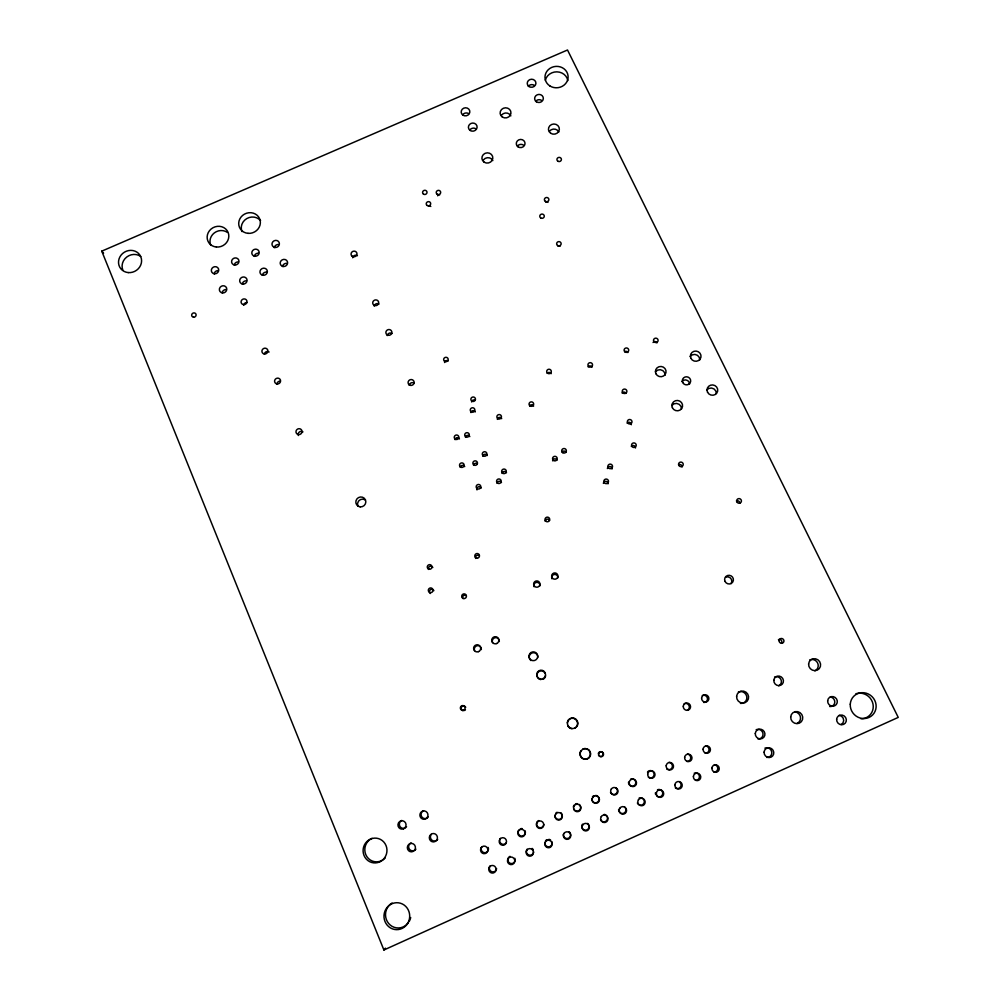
<?xml version="1.0" encoding="UTF-8"?>
<svg xmlns="http://www.w3.org/2000/svg" width="1000" height="1000" viewBox="0 0 1000 1000"><rect width="100%" height="100%" fill="white"/><g stroke="black" fill="none" stroke-linecap="round" stroke-linejoin="round"><path stroke-width="1.5" d="M383.9 950L898.238 717.4L567.513 50L101.762 251.15L383.9 950L385.438 948.138M101.762 251.15L103.6 253.162M624.825 351.5A2.288 2.2 3.8 0 1 627.863 352.587M587.525 823.413A3.762 3.638 73.8 0 1 588.387 828.65A3.762 3.638 73.8 0 1 583.3 829.438A3.762 3.638 73.8 0 1 582.45 824.2M830.288 697A4.913 4.688 45.3 0 1 834.775 702.288A4.913 4.688 45.3 0 1 829.688 706.538M469.938 129.838A4.325 4.025 -10.2 0 1 475.962 128.837M462.762 114.65A4.312 4 -10.5 0 1 468.762 113.663M535.6 101.412A4.312 4.013 -6.5 0 1 541.625 100.412M475.662 558.438A2.338 2.312 -26.1 0 1 479.175 555.612M552.587 460.825A2.312 2.263 -0.3 0 1 556.987 460.125M764.9 748.15A4.925 4.737 52.2 0 1 771.725 751.862A4.925 4.737 52.2 0 1 766.663 757.425M774.55 677.05A4.85 4.675 45 0 1 780.913 679.488A4.85 4.675 45 0 1 778.725 685.775M560.737 812.675A3.738 3.625 76.9 0 1 561.888 817.35A3.738 3.625 76.9 0 1 557.625 819.262A3.738 3.625 76.9 0 1 555 815.263M555.662 813.462A3.738 3.625 76.9 0 1 557.112 812.262M678.787 464.712A2.338 2.275 16.7 0 1 682.113 467.013M545.775 202.2A2.225 2.1 -5.6 0 1 547.987 202.387M387.287 335.588A3 2.875 -19.7 0 1 392.05 333.512M736.413 500.925A2.375 2.288 24.3 0 1 739.788 503.263M298.35 435.513A3.038 2.925 -32.6 0 1 302.975 431.887M557.925 245.975A2.237 2.125 -4.4 0 1 560.15 246.163M482.912 456.238A2.3 2.25 -13.3 0 1 487.3 455.538M714.4 764.65A3.75 3.613 56.8 0 1 717.763 768.737A3.75 3.613 56.8 0 1 713.838 772.013M627.125 423.2A2.312 2.237 8 0 1 631.325 424.725M460.337 467.337A2.3 2.25 -17.9 0 1 464.725 466.637M276.938 383.825A3.013 2.875 -30.3 0 1 280.3 381.2M437.612 195.787A2.212 2.075 -12.8 0 1 439.637 194.913M653.05 342.5A2.288 2.2 6 0 1 657 342.863M604.188 814.388A3.75 3.638 71.3 0 1 607.487 817.875A3.75 3.638 71.3 0 1 604.775 821.737A3.75 3.638 71.3 0 1 600.538 819.6M473.55 465.288A2.3 2.25 -15.4 0 1 477.2 463.675M547.175 373.338A2.288 2.2 -3.7 0 1 551.112 373.7M385.288 857.85A12.3 11.825 -81.9 0 1 366.925 856.725A12.3 11.825 -81.9 0 1 372.025 838.312M210.725 245.15A10.888 10.163 -26.4 0 1 214.312 232.913A10.888 10.163 -26.4 0 1 227.387 232.4M444.575 362.525A2.263 2.188 -15.3 0 1 448.175 360.95M242.025 231.6A10.875 10.163 -24.5 0 1 246.737 218.6A10.875 10.163 -24.5 0 1 260.6 220.688M839.2 715.325A4.938 4.7 46.6 0 1 841.062 724.538M497.337 419.363A2.288 2.225 -10.1 0 1 501.7 418.663M410.688 917.5A13.35 12.75 -86.4 0 1 409.188 921.45M408.45 922.588A13.35 12.75 -86.4 0 1 388.625 923.45A13.35 12.75 -86.4 0 1 392.088 902.987M122.825 270.062A11.662 10.812 -30.9 0 1 126.8 256.975A11.662 10.812 -30.9 0 1 140.712 256.438M428.537 569.45A2.338 2.3 -39.8 0 1 429.762 566.388A2.338 2.3 -39.8 0 1 432.812 567.55M579.125 804.388A3.738 3.625 74.2 0 1 579.325 810.3A3.738 3.625 74.2 0 1 573.713 808.875M573.4 806.975A3.738 3.625 74.2 0 1 574.062 805.175M575.513 803.975A3.738 3.625 74.2 0 1 577.362 803.688M502.113 473.438A2.312 2.263 -10.1 0 1 506.512 472.738M430.325 593.513A2.35 2.325 -46.6 0 1 430.275 589.812A2.35 2.325 -46.6 0 1 433.862 590.675M545.112 521.163A2.325 2.3 2.2 0 1 549.55 520.462M622.075 393.025A2.3 2.225 5.6 0 1 626.05 393.387M855.875 693.75A13.15 12.5 44.9 0 1 872.987 704A13.15 12.5 44.9 0 1 860.987 718.787M603.387 483.387A2.325 2.275 10.1 0 1 605.925 481.35A2.325 2.275 10.1 0 1 608.025 483.85M545.325 80.225A11.487 10.625 -5.6 0 1 556.888 71.85A11.487 10.625 -5.6 0 1 567.837 80.588M756.162 729.7A4.9 4.713 50.9 0 1 762.962 733.388A4.9 4.713 50.9 0 1 757.913 738.925M528.275 86.325A4.3 3.987 -6.9 0 1 534.275 85.337M517.413 146.1A4.338 4.062 -7.4 0 1 523.462 145.1M529.688 405.7A2.288 2.225 -5.5 0 1 533.625 406.075M631.287 446.438A2.325 2.263 10.2 0 1 635.5 447.987M607.388 468.562A2.325 2.275 9.1 0 1 609.925 466.525A2.325 2.275 9.1 0 1 612.025 469.012M477.013 489.9A2.312 2.275 -16.2 0 1 478.2 486.9A2.312 2.275 -16.2 0 1 481.238 488.038M455.087 439.65A2.288 2.237 -17.1 0 1 459.462 438.95M462.713 598.475A2.35 2.338 -46.3 0 1 466.25 595.625M465.462 437.325A2.288 2.237 -15.4 0 1 469.825 436.625M471.575 401.938A2.288 2.212 -13.3 0 1 475.188 400.35M428.6 206.275A2.212 2.087 -13.6 0 1 430.8 206.462M778.438 639.612A2.45 2.362 40.7 0 1 781.5 643.213M470.962 412.6A2.288 2.225 -13.7 0 1 475.312 411.9M588.062 366.825A2.288 2.2 0.8 0 1 592 367.188M562.05 452A2.312 2.263 0.9 0 1 566.038 452.388M497.062 483.263A2.312 2.275 -11.4 0 1 501.475 482.562M463.275 710.713A2.413 2.375 -83.2 0 1 461.625 706.888A2.413 2.375 -83.2 0 1 465.712 707.337M465.45 709.737A2.413 2.375 -83.2 0 1 464.487 710.525M598.288 753.85A2.462 2.4 67.6 0 1 601.725 751.925A2.462 2.4 67.6 0 1 602.388 755.9A2.462 2.4 67.6 0 1 598.5 755.113M530.962 660.575A4.375 4.338 73.1 0 1 531.737 653.05A4.375 4.338 73.1 0 1 537.837 657.5M540.812 679.613A4.4 4.35 72.6 0 1 537.725 672.65A4.4 4.35 72.6 0 1 545.225 673.462M545.588 675.7A4.4 4.35 72.6 0 1 543.038 679.262M725.588 577.15A4.4 4.275 33.5 0 1 731.075 583.625M705.675 745.85A3.725 3.6 55.7 0 1 709.013 749.912A3.725 3.6 55.7 0 1 705.1 753.175M687.387 754.087A3.725 3.613 58 0 1 690.725 758.162A3.725 3.613 58 0 1 686.8 761.425M694.212 773.2A3.75 3.625 58.9 0 1 699.375 776.05A3.75 3.625 58.9 0 1 695.487 780.3M669.1 762.337A3.725 3.613 60.4 0 1 672.212 767.35A3.725 3.613 60.4 0 1 666.712 768.988M679.513 781.9A3.75 3.625 61.2 0 1 680.425 787.1A3.75 3.625 61.2 0 1 675.35 787.887M647.487 772.075A3.725 3.613 63 0 1 652.562 771.287A3.725 3.613 63 0 1 653.45 776.462A3.725 3.613 63 0 1 648.388 777.25M657.513 789.775A3.75 3.625 63.6 0 1 662.05 791.125A3.75 3.625 63.6 0 1 661.65 795.875A3.75 3.625 63.6 0 1 656.975 796.175M655.75 794.675A3.75 3.625 63.6 0 1 655.425 792.763M630.6 779.137A3.725 3.625 65.7 0 1 635.65 781.663A3.725 3.625 65.7 0 1 632.438 786.237A3.725 3.625 65.7 0 1 628.513 782.125M639.138 798.062A3.75 3.625 66.1 0 1 643.988 799.987A3.75 3.625 66.1 0 1 642.212 804.9A3.75 3.625 66.1 0 1 637.362 802.975M615.875 787.825A3.725 3.625 68.5 0 1 616.1 793.713A3.725 3.625 68.5 0 1 610.475 792.3M624.375 806.787A3.75 3.638 68.7 0 1 625.575 811.45A3.75 3.638 68.7 0 1 621.312 813.375A3.75 3.638 68.7 0 1 618.638 809.375M595.75 795.4A3.738 3.625 71.3 0 1 599.025 799.513A3.738 3.625 71.3 0 1 595.062 802.8A3.738 3.625 71.3 0 1 591.788 798.675M592.438 796.888A3.738 3.625 71.3 0 1 593.888 795.688M569.087 831.737A3.762 3.638 76.4 0 1 570.25 836.425A3.762 3.638 76.4 0 1 565.975 838.363A3.762 3.638 76.4 0 1 563.337 834.338M543.812 824.412A3.738 3.638 79.6 0 1 540.462 827.725A3.738 3.638 79.6 0 1 536.663 824.862A3.738 3.638 79.6 0 1 538.7 820.562M551.812 841.6A3.762 3.638 78.8 0 1 549.075 846.812A3.762 3.638 78.8 0 1 544.862 842.675M545.538 840.863A3.762 3.638 78.8 0 1 546.987 839.65M548.85 839.362A3.762 3.638 78.8 0 1 550.625 840.075M525.075 830.8A3.75 3.638 82.1 0 1 523.787 835.425A3.75 3.638 82.1 0 1 519.138 834.887A3.75 3.638 82.1 0 1 518.812 830.075M520.275 828.875A3.75 3.638 82.1 0 1 522.125 828.587M533.625 851.862A3.775 3.638 81.2 0 1 528.7 854.95A3.775 3.638 81.2 0 1 527.05 849.2M532.137 848.413A3.775 3.638 81.2 0 1 533.325 849.938M506.238 842.85A3.75 3.638 84.4 0 1 501.15 843.637A3.75 3.638 84.4 0 1 500.363 838.4M514.825 858.288A3.775 3.638 83.4 0 1 512.975 863.25A3.775 3.638 83.4 0 1 508.162 861.3A3.775 3.638 83.4 0 1 510.012 856.338M488.15 847.45A3.762 3.638 86.6 0 1 486.838 852.087A3.762 3.638 86.6 0 1 482.2 851.538A3.762 3.638 86.6 0 1 481.887 846.712M496.6 868.587A3.775 3.638 85.4 0 1 491.662 871.675A3.775 3.638 85.4 0 1 490.037 865.913M264.363 354.087A3 2.85 -29.3 0 1 269.125 352.013M243.663 305.175A2.975 2.812 -27.9 0 1 247 302.6M409.325 385.25A3.025 2.913 -19.9 0 1 414.125 383.15M374.225 306.175A2.988 2.85 -19.7 0 1 378.963 304.113M352.725 257.762A2.963 2.8 -19.6 0 1 357.438 255.712M474.588 650.638A3.562 3.538 -75.4 0 1 477.287 645.675A3.562 3.538 -75.4 0 1 481.337 649.575M492.562 642.625A3.55 3.538 -80.9 0 1 495.262 637.675A3.55 3.538 -80.9 0 1 499.312 641.55M702.325 695.512A3.675 3.575 50.2 0 1 707.438 698.275A3.675 3.575 50.2 0 1 703.6 702.45M684.175 703.675A3.675 3.575 52.5 0 1 688.988 705.537A3.675 3.575 52.5 0 1 687.275 710.337M534.087 586.737A3.125 3.113 13.1 0 1 536.438 582.388A3.125 3.113 13.1 0 1 540.05 585.788M551.925 578.8A3.125 3.113 17.9 0 1 554.263 574.462A3.125 3.113 17.9 0 1 557.875 577.85M357.887 506.012A5 4.875 -35.1 0 1 365.462 500.012M582.962 749A5.325 5.2 70 0 1 590.325 753.512A5.325 5.2 70 0 1 583.737 758.95A5.325 5.2 70 0 1 580.875 750.713M571.938 728.713A5.275 5.175 69.7 0 1 567.712 725.588M567.275 722.9A5.275 5.175 69.7 0 1 575.462 719.225A5.275 5.175 69.7 0 1 574.587 728.288M794.95 711.862A6.125 5.875 47.9 0 1 797.188 723.35M738.337 692.025A6.062 5.863 48 0 1 746.775 696.575A6.062 5.863 48 0 1 740.475 703.425M809.65 659.95A6.075 5.825 42.5 0 1 817.625 662.975A6.075 5.825 42.5 0 1 814.925 670.8M501.562 115.113A5.4 5.025 -8.3 0 1 510.85 115.862M549.487 131.225A5.425 5.062 -5.5 0 1 558.837 131.975M483.525 159.838A5.425 5.088 -9.4 0 1 492.85 160.6M415.887 849.188A4.175 4.037 -85.3 0 1 409.487 849.312A4.175 4.037 -85.3 0 1 411.062 842.875M406.562 826.7A4.15 4.013 -83.2 0 1 400.188 826.825A4.15 4.013 -83.2 0 1 401.775 820.425M437.688 839.375A4.175 4.037 -87.2 0 1 432.038 840.25A4.175 4.037 -87.2 0 1 431.213 834.412M428.3 816.925A4.15 4.013 -85.1 0 1 421.925 817.062A4.15 4.013 -85.1 0 1 423.488 810.675M214.175 273.812A3.725 3.487 -27.9 0 1 218.337 270.613M234.237 265.1A3.713 3.487 -26.6 0 1 238.4 261.913M254.3 256.413A3.713 3.487 -25.2 0 1 258.45 253.225M274.325 247.725A3.713 3.487 -23.9 0 1 278.475 244.537M222.138 292.775A3.738 3.513 -28.3 0 1 226.325 289.562M242.275 284.037A3.725 3.513 -27 0 1 246.438 280.825M262.375 275.3A3.725 3.5 -25.6 0 1 266.537 272.1M282.475 266.575A3.725 3.5 -24.1 0 1 286.625 263.375M681.938 381.587A4.162 4 10.6 0 1 689.513 384.3M655.487 371.8A5.288 5.075 7.9 0 1 665.088 375.25M690.15 356.525A5.288 5.062 9.9 0 1 699.762 359.95M706.65 390.138A5.325 5.112 13.1 0 1 716.325 393.6M671.812 405.525A5.325 5.125 11.4 0 1 681.475 409.012M625.087 351.975A2.312 2.212 3.7 0 0 628.713 350.375A2.312 2.212 3.7 0 0 625.438 348.15A2.312 2.212 3.7 0 0 625.087 351.975M827.65 700.863A4.95 4.725 45.2 0 0 834.638 705.812A4.95 4.725 45.2 0 0 835.15 697.475A4.95 4.725 45.2 0 0 827.65 700.863M582.712 824.912A3.787 3.675 73.8 0 0 585.363 830.925A3.787 3.675 73.8 0 0 589.062 825.65A3.787 3.675 73.8 0 0 582.712 824.912M536.438 101.775A4.35 4.037 -6.5 0 0 543.312 98.8A4.35 4.037 -6.5 0 0 537.2 94.8A4.35 4.037 -6.5 0 0 536.438 101.775M470.188 130.463A4.35 4.05 -10.2 0 0 477.075 127.475A4.35 4.05 -10.2 0 0 471.012 123.438A4.35 4.05 -10.2 0 0 470.188 130.463M555.688 814.087A3.775 3.663 76.9 0 0 558.3 820.062A3.775 3.663 76.9 0 0 562.013 814.812A3.775 3.663 76.9 0 0 555.688 814.087M462.938 115.138A4.338 4.037 -10.5 0 0 469.812 112.163A4.338 4.037 -10.5 0 0 463.775 108.162A4.338 4.037 -10.5 0 0 462.938 115.138M553.538 460.462A2.325 2.275 -0.4 0 0 557.212 458.825A2.325 2.275 -0.4 0 0 553.938 456.525A2.325 2.275 -0.4 0 0 553.538 460.462M764.1 752.125A4.975 4.775 52.1 0 0 771.062 757.15A4.975 4.775 52.1 0 0 771.65 748.713A4.975 4.775 52.1 0 0 764.1 752.125M773.838 680.325A4.9 4.713 44.9 0 0 780.75 685.238A4.9 4.713 44.9 0 0 781.325 676.963A4.9 4.713 44.9 0 0 773.838 680.325M678.763 465.312A2.362 2.288 16.5 0 0 682.825 465.712A2.362 2.288 16.5 0 0 681.075 462.088A2.362 2.288 16.5 0 0 678.763 465.312M460.462 467.025A2.325 2.275 -17.9 0 0 464.137 465.4A2.325 2.275 -17.9 0 0 460.913 463.1A2.325 2.275 -17.9 0 0 460.462 467.025M298.587 434.613A3.075 2.95 -32.5 0 0 301.8 430.412A3.075 2.95 -32.5 0 0 296.6 429.913A3.075 2.95 -32.5 0 0 298.587 434.613M545.325 201.337A2.25 2.112 -5.6 0 0 548.875 199.8A2.25 2.112 -5.6 0 0 545.712 197.688A2.25 2.112 -5.6 0 0 545.325 201.337M387.062 334.8A3.025 2.9 -19.7 0 0 391.863 332.7A3.025 2.9 -19.7 0 0 387.7 329.775A3.025 2.9 -19.7 0 0 387.062 334.8M193.562 317.2A2.263 2.125 -30.8 0 0 195.963 314.15A2.263 2.125 -30.8 0 0 192.15 313.8A2.263 2.125 -30.8 0 0 193.562 317.2M736.912 501.875A2.387 2.312 24.2 0 0 741.012 502.275A2.387 2.312 24.2 0 0 739.225 498.6A2.387 2.312 24.2 0 0 736.912 501.875M557.575 245.5A2.263 2.15 -4.4 0 0 561.138 243.938A2.263 2.15 -4.4 0 0 557.962 241.8A2.263 2.15 -4.4 0 0 557.575 245.5M483.237 455.825A2.325 2.263 -13.3 0 0 486.912 454.212A2.325 2.263 -13.3 0 0 483.675 451.912A2.325 2.263 -13.3 0 0 483.237 455.825M711.9 768.125A3.775 3.65 56.7 0 0 717.163 771.963A3.775 3.65 56.7 0 0 717.663 765.525A3.775 3.65 56.7 0 0 711.9 768.125M627.55 422.688A2.338 2.263 7.8 0 0 631.575 423.062A2.338 2.263 7.8 0 0 629.875 419.5A2.338 2.263 7.8 0 0 627.55 422.688M277.175 383.975A3.05 2.9 -30.3 0 0 280.375 379.837A3.05 2.9 -30.3 0 0 275.212 379.35A3.05 2.9 -30.3 0 0 277.175 383.975M437.125 194.188A2.225 2.1 -12.8 0 0 440.662 192.65A2.225 2.1 -12.8 0 0 437.562 190.55A2.225 2.1 -12.8 0 0 437.125 194.188M550.712 133.287A5.475 5.1 -5.5 0 0 559.338 129.537A5.475 5.1 -5.5 0 0 551.65 124.488A5.475 5.1 -5.5 0 0 550.712 133.287M653.713 341.275A2.312 2.212 5.9 0 0 657.688 341.637A2.312 2.212 5.9 0 0 656 338.162A2.312 2.212 5.9 0 0 653.713 341.275M444.575 361.3A2.288 2.2 -15.3 0 0 448.188 359.712A2.288 2.2 -15.3 0 0 445.025 357.488A2.288 2.2 -15.3 0 0 444.575 361.3M601.312 816.525A3.787 3.675 71.2 0 0 603.975 822.513A3.787 3.675 71.2 0 0 607.663 817.25A3.787 3.675 71.2 0 0 601.312 816.525M476.887 558.175A2.35 2.338 -25.9 0 0 479.288 554.9A2.35 2.338 -25.9 0 0 475.25 554.487A2.35 2.338 -25.9 0 0 476.887 558.175M473.8 464.95A2.325 2.275 -15.4 0 0 477.475 463.325A2.325 2.275 -15.4 0 0 474.237 461.037A2.325 2.275 -15.4 0 0 473.8 464.95M547.65 373.275A2.3 2.225 -3.7 0 0 551.287 371.675A2.3 2.225 -3.7 0 0 548.05 369.438A2.3 2.225 -3.7 0 0 547.65 373.275M379.688 861.888A12.412 11.925 -81.8 0 0 382.225 840.537A12.412 11.925 -81.8 0 0 363.175 849.137A12.412 11.925 -81.8 0 0 379.688 861.888M216.425 247.025A10.987 10.237 -26.4 0 0 228.062 232.3A10.987 10.237 -26.4 0 0 209.475 230.7A10.987 10.237 -26.4 0 0 216.425 247.025M248.025 233.35A10.962 10.237 -24.4 0 0 259.587 218.663A10.962 10.237 -24.4 0 0 241 217.075A10.962 10.237 -24.4 0 0 248.025 233.35M755.288 733.487A4.95 4.763 50.8 0 0 762.225 738.487A4.95 4.763 50.8 0 0 762.825 730.088A4.95 4.763 50.8 0 0 755.288 733.487M574.25 805.713A3.775 3.663 74.2 0 0 576.875 811.688A3.775 3.663 74.2 0 0 580.575 806.438A3.775 3.663 74.2 0 0 574.25 805.713M836.637 719.362A4.975 4.75 46.5 0 0 843.662 724.35A4.975 4.75 46.5 0 0 844.175 715.962A4.975 4.75 46.5 0 0 836.637 719.362M497.8 418.625A2.312 2.25 -10.1 0 0 501.45 417.013A2.312 2.25 -10.1 0 0 498.225 414.75A2.312 2.25 -10.1 0 0 497.8 418.625M407.125 924.212A13.475 12.862 -86.4 0 0 398.387 902.8A13.475 12.862 -86.4 0 0 385 921.538A13.475 12.862 -86.4 0 0 407.125 924.212M128.25 272.587A11.75 10.888 -30.9 0 0 140.825 256.825A11.75 10.888 -30.9 0 0 121.088 255.1A11.75 10.888 -30.9 0 0 128.25 272.587M429.338 569.288A2.362 2.325 -39.5 0 0 431.763 566.013A2.362 2.325 -39.5 0 0 427.738 565.588A2.362 2.325 -39.5 0 0 429.338 569.288M502.612 473.188A2.325 2.288 -10.1 0 0 506.3 471.55A2.325 2.288 -10.1 0 0 503.038 469.25A2.325 2.288 -10.1 0 0 502.612 473.188M430.387 592.625A2.362 2.338 -46.3 0 0 432.825 589.325A2.362 2.338 -46.3 0 0 428.775 588.9A2.362 2.338 -46.3 0 0 430.387 592.625M546 521.337A2.35 2.312 1.9 0 0 549.712 519.688A2.35 2.312 1.9 0 0 546.413 517.337A2.35 2.312 1.9 0 0 546 521.337M622.463 392.238A2.325 2.237 5.5 0 0 626.462 392.612A2.325 2.237 5.5 0 0 624.775 389.075A2.325 2.237 5.5 0 0 622.463 392.238M850.263 704.212A13.262 12.613 44.8 0 0 869.013 717.45A13.262 12.613 44.8 0 0 870.3 695.163A13.262 12.613 44.8 0 0 850.263 704.212M549.8 85.887A11.587 10.713 -5.6 0 0 568.062 77.962A11.587 10.713 -5.6 0 0 551.763 67.387A11.587 10.713 -5.6 0 0 549.8 85.887M604.038 482.3A2.35 2.3 9.9 0 0 608.075 482.688A2.35 2.3 9.9 0 0 606.388 479.062A2.35 2.3 9.9 0 0 604.038 482.3M529.05 86.562A4.338 4.013 -6.9 0 0 535.9 83.588A4.338 4.013 -6.9 0 0 529.812 79.612A4.338 4.013 -6.9 0 0 529.05 86.562M518.088 146.875A4.375 4.088 -7.4 0 0 525 143.875A4.375 4.088 -7.4 0 0 518.875 139.812A4.375 4.088 -7.4 0 0 518.088 146.875M530 405.925A2.312 2.237 -5.5 0 0 533.65 404.325A2.312 2.237 -5.5 0 0 530.413 402.062A2.312 2.237 -5.5 0 0 530 405.925M631.763 446.138A2.338 2.275 10.1 0 0 635.8 446.525A2.338 2.275 10.1 0 0 634.087 442.925A2.338 2.275 10.1 0 0 631.763 446.138M608.062 467.337A2.35 2.288 9 0 0 612.112 467.738A2.35 2.288 9 0 0 610.413 464.125A2.35 2.288 9 0 0 608.062 467.337M477.113 488.612A2.325 2.288 -16.1 0 0 480.8 486.987A2.325 2.288 -16.1 0 0 477.55 484.663A2.325 2.288 -16.1 0 0 477.113 488.612M455.175 439.087A2.312 2.25 -17.1 0 0 458.837 437.475A2.312 2.25 -17.1 0 0 455.625 435.2A2.312 2.25 -17.1 0 0 455.175 439.087M463.825 598.575A2.375 2.35 -45.8 0 0 466.25 595.262A2.375 2.35 -45.8 0 0 462.188 594.837A2.375 2.35 -45.8 0 0 463.825 598.575M465.637 436.75A2.312 2.25 -15.4 0 0 469.3 435.138A2.312 2.25 -15.4 0 0 466.075 432.863A2.312 2.25 -15.4 0 0 465.637 436.75M471.8 401.05A2.3 2.237 -13.3 0 0 475.45 399.438A2.3 2.237 -13.3 0 0 472.25 397.188A2.3 2.237 -13.3 0 0 471.8 401.05M427.125 205.463A2.237 2.1 -13.6 0 0 430.675 203.925A2.237 2.1 -13.6 0 0 427.575 201.825A2.237 2.1 -13.6 0 0 427.125 205.463M423.462 194.1A2.225 2.1 -13.7 0 0 427 192.562A2.225 2.1 -13.7 0 0 423.913 190.475A2.225 2.1 -13.7 0 0 423.462 194.1M779.087 640.625A2.475 2.375 40.6 0 0 782.575 643.088A2.475 2.375 40.6 0 0 782.875 638.925A2.475 2.375 40.6 0 0 779.087 640.625M557.875 161.188A2.237 2.087 -5 0 0 561.4 159.65A2.237 2.087 -5 0 0 558.25 157.575A2.237 2.087 -5 0 0 557.875 161.188M471.188 411.812A2.3 2.237 -13.7 0 0 474.837 410.2A2.3 2.237 -13.7 0 0 471.625 407.95A2.3 2.237 -13.7 0 0 471.188 411.812M540.712 217.938A2.25 2.125 -5.8 0 0 544.263 216.388A2.25 2.125 -5.8 0 0 541.1 214.262A2.25 2.125 -5.8 0 0 540.712 217.938M588.9 366.7A2.312 2.225 0.7 0 0 592.537 365.1A2.312 2.225 0.7 0 0 589.275 362.863A2.312 2.225 0.7 0 0 588.9 366.7M562.675 452.65A2.325 2.275 0.7 0 0 566.35 451.025A2.325 2.275 0.7 0 0 563.062 448.725A2.325 2.275 0.7 0 0 562.675 452.65M497.525 483.1A2.325 2.288 -11.5 0 0 501.213 481.463A2.325 2.288 -11.5 0 0 497.95 479.15A2.325 2.288 -11.5 0 0 497.525 483.1M463.7 710.212A2.438 2.4 -83 0 0 464.162 706.025A2.438 2.4 -83 0 0 460.363 707.725A2.438 2.4 -83 0 0 463.7 710.212M599.138 752.738A2.487 2.425 67.5 0 0 600.9 756.663A2.487 2.425 67.5 0 0 603.337 753.213A2.487 2.425 67.5 0 0 599.138 752.738M529.788 653.662A4.412 4.375 73.1 0 0 532.888 660.65A4.412 4.375 73.1 0 0 537.337 654.475A4.412 4.375 73.1 0 0 529.788 653.662M537.587 672A4.438 4.387 72.5 0 0 540.7 679.025A4.438 4.387 72.5 0 0 545.163 672.825A4.438 4.387 72.5 0 0 537.587 672M725.05 581.413A4.438 4.312 33.3 0 0 732.65 582.188A4.438 4.312 33.3 0 0 729.35 575.312A4.438 4.312 33.3 0 0 725.05 581.413M703.088 749.137A3.762 3.638 55.6 0 0 708.337 752.962A3.762 3.638 55.6 0 0 708.838 746.55A3.762 3.638 55.6 0 0 703.088 749.137M684.638 757.463A3.762 3.638 57.9 0 0 689.875 761.287A3.762 3.638 57.9 0 0 690.4 754.862A3.762 3.638 57.9 0 0 684.638 757.463M693.4 776.475A3.775 3.65 58.9 0 0 698.65 780.325A3.775 3.65 58.9 0 0 699.163 773.875A3.775 3.65 58.9 0 0 693.4 776.475M666.175 765.788A3.762 3.65 60.3 0 0 671.4 769.613A3.762 3.65 60.3 0 0 671.938 763.188A3.762 3.65 60.3 0 0 666.175 765.788M674.887 784.837A3.787 3.663 61.2 0 0 680.125 788.688A3.787 3.663 61.2 0 0 680.65 782.225A3.787 3.663 61.2 0 0 674.887 784.837M647.688 774.125A3.762 3.65 62.9 0 0 652.9 777.95A3.762 3.65 62.9 0 0 653.45 771.525A3.762 3.65 62.9 0 0 647.688 774.125M656.35 793.2A3.787 3.663 63.6 0 0 661.587 797.062A3.787 3.663 63.6 0 0 662.125 790.588A3.787 3.663 63.6 0 0 656.35 793.2M629.188 782.463A3.762 3.65 65.7 0 0 634.4 786.3A3.762 3.65 65.7 0 0 634.963 779.862A3.762 3.65 65.7 0 0 629.188 782.463M638.45 799.762A3.787 3.663 66.1 0 0 641.15 805.738A3.787 3.663 66.1 0 0 644.812 800.487A3.787 3.663 66.1 0 0 638.45 799.762M611.325 789A3.762 3.663 68.5 0 0 613.987 794.95A3.762 3.663 68.5 0 0 617.663 789.725A3.762 3.663 68.5 0 0 611.325 789M619.888 808.138A3.787 3.663 68.6 0 0 622.562 814.125A3.787 3.663 68.6 0 0 626.237 808.863A3.787 3.663 68.6 0 0 619.888 808.138M592.8 797.35A3.762 3.663 71.3 0 0 595.45 803.312A3.762 3.663 71.3 0 0 599.125 798.075A3.762 3.663 71.3 0 0 592.8 797.35M564.1 833.312A3.8 3.675 76.4 0 0 566.725 839.338A3.8 3.675 76.4 0 0 570.438 834.062A3.8 3.675 76.4 0 0 564.1 833.312M537.1 822.463A3.775 3.663 79.6 0 0 539.7 828.45A3.775 3.663 79.6 0 0 543.425 823.2A3.775 3.663 79.6 0 0 537.1 822.463M545.462 841.725A3.8 3.675 78.8 0 0 548.075 847.75A3.8 3.675 78.8 0 0 551.8 842.475A3.8 3.675 78.8 0 0 545.462 841.725M518.5 830.85A3.787 3.663 82.1 0 0 521.087 836.85A3.787 3.663 82.1 0 0 524.812 831.587A3.787 3.663 82.1 0 0 518.5 830.85M526.812 850.15A3.8 3.675 81.2 0 0 529.412 856.188A3.8 3.675 81.2 0 0 533.15 850.888A3.8 3.675 81.2 0 0 526.812 850.15M499.888 839.237A3.787 3.663 84.5 0 0 502.45 845.25A3.787 3.663 84.5 0 0 506.2 839.975A3.787 3.663 84.5 0 0 499.888 839.237M508.15 858.575A3.812 3.675 83.4 0 0 510.737 864.613A3.812 3.675 83.4 0 0 514.487 859.325A3.812 3.675 83.4 0 0 508.15 858.575M481.25 847.638A3.787 3.663 86.6 0 0 483.8 853.662A3.787 3.663 86.6 0 0 487.562 848.375A3.787 3.663 86.6 0 0 481.25 847.638M489.462 867A3.812 3.675 85.5 0 0 492.038 873.062A3.812 3.675 85.5 0 0 495.8 867.75A3.812 3.675 85.5 0 0 489.462 867M264.488 353.988A3.025 2.875 -29.2 0 0 267.675 349.875A3.025 2.875 -29.2 0 0 262.538 349.4A3.025 2.875 -29.2 0 0 264.488 353.988M243.612 304.625A3 2.825 -27.8 0 0 246.788 300.575A3 2.825 -27.8 0 0 241.7 300.113A3 2.825 -27.8 0 0 243.612 304.625M409.3 384.888A3.05 2.938 -19.8 0 0 414.137 382.762A3.05 2.938 -19.8 0 0 409.925 379.8A3.05 2.938 -19.8 0 0 409.3 384.888M373.9 305.125A3.013 2.862 -19.7 0 0 378.675 303.038A3.013 2.862 -19.7 0 0 374.538 300.15A3.013 2.862 -19.7 0 0 373.9 305.125M352.212 256.288A2.988 2.825 -19.6 0 0 356.962 254.225A2.988 2.825 -19.6 0 0 352.863 251.388A2.988 2.825 -19.6 0 0 352.212 256.288M478.587 651.625A3.588 3.562 -74.9 0 0 479.263 645.45A3.588 3.562 -74.9 0 0 473.612 647.975A3.588 3.562 -74.9 0 0 478.587 651.625M496.737 643.538A3.588 3.562 -80.2 0 0 497.4 637.362A3.588 3.562 -80.2 0 0 491.75 639.888A3.588 3.562 -80.2 0 0 496.737 643.538M701.6 698.025A3.713 3.6 50 0 0 706.8 701.775A3.713 3.6 50 0 0 707.3 695.462A3.713 3.6 50 0 0 701.6 698.025M683.275 706.263A3.713 3.613 52.3 0 0 688.475 710.025A3.713 3.613 52.3 0 0 688.988 703.7A3.713 3.613 52.3 0 0 683.275 706.263M533.913 585.35A3.15 3.137 12.1 0 0 539.35 585.913A3.15 3.137 12.1 0 0 537.112 580.938A3.15 3.137 12.1 0 0 533.913 585.35M551.912 577.337A3.15 3.137 17.2 0 0 557.35 577.9A3.15 3.137 17.2 0 0 555.1 572.938A3.15 3.137 17.2 0 0 551.912 577.337M360.188 506.863A5.05 4.913 -35 0 0 365.438 499.888A5.05 4.913 -35 0 0 356.838 499.025A5.05 4.913 -35 0 0 360.188 506.863M581.125 750.763A5.375 5.25 69.9 0 0 584.913 759.262A5.375 5.25 69.9 0 0 590.2 751.775A5.375 5.25 69.9 0 0 581.125 750.763M568.362 720.138A5.325 5.225 69.6 0 0 572.112 728.562A5.325 5.225 69.6 0 0 577.388 721.137A5.325 5.225 69.6 0 0 568.362 720.138M790.688 716.938A6.188 5.938 47.8 0 0 799.388 723.15A6.188 5.938 47.8 0 0 800.088 712.7A6.188 5.938 47.8 0 0 790.688 716.938M736.612 696.413A6.125 5.913 47.9 0 0 745.212 702.575A6.125 5.913 47.9 0 0 745.987 692.188A6.125 5.913 47.9 0 0 736.612 696.413M808.6 664.025A6.125 5.875 42.4 0 0 817.275 670.138A6.125 5.875 42.4 0 0 817.938 659.825A6.125 5.875 42.4 0 0 808.6 664.025M502.337 117.025A5.438 5.062 -8.3 0 0 510.938 113.287A5.438 5.062 -8.3 0 0 503.338 108.275A5.438 5.062 -8.3 0 0 502.337 117.025M484.137 162.175A5.475 5.125 -9.5 0 0 492.788 158.412A5.475 5.125 -9.5 0 0 485.15 153.312A5.475 5.125 -9.5 0 0 484.137 162.175M414.637 850.125A4.225 4.062 -85.2 0 0 411.863 843.425A4.225 4.062 -85.2 0 0 407.65 849.3A4.225 4.062 -85.2 0 0 414.637 850.125M403.587 828.787A4.188 4.05 -83.1 0 0 404.438 821.575A4.188 4.05 -83.1 0 0 397.975 824.475A4.188 4.05 -83.1 0 0 403.587 828.787M436.637 840.225A4.213 4.075 -87.1 0 0 433.85 833.538A4.213 4.075 -87.1 0 0 429.637 839.4A4.213 4.075 -87.1 0 0 436.637 840.225M427.175 817.575A4.188 4.05 -85 0 0 424.4 810.938A4.188 4.05 -85 0 0 420.2 816.762A4.188 4.05 -85 0 0 427.175 817.575M214.488 273.788A3.75 3.513 -27.8 0 0 218.475 268.738A3.75 3.513 -27.8 0 0 212.125 268.175A3.75 3.513 -27.8 0 0 214.488 273.788M234.737 265.012A3.75 3.513 -26.5 0 0 238.713 259.962A3.75 3.513 -26.5 0 0 232.362 259.413A3.75 3.513 -26.5 0 0 234.737 265.012M254.975 256.238A3.75 3.513 -25.2 0 0 258.925 251.2A3.75 3.513 -25.2 0 0 252.575 250.65A3.75 3.513 -25.2 0 0 254.975 256.238M275.188 247.475A3.738 3.513 -23.8 0 0 279.125 242.45A3.738 3.513 -23.8 0 0 272.762 241.887A3.738 3.513 -23.8 0 0 275.188 247.475M222.537 292.925A3.762 3.538 -28.3 0 0 226.525 287.85A3.762 3.538 -28.3 0 0 220.15 287.275A3.762 3.538 -28.3 0 0 222.537 292.925M242.838 284.1A3.762 3.538 -26.9 0 0 246.812 279.037A3.762 3.538 -26.9 0 0 240.45 278.475A3.762 3.538 -26.9 0 0 242.838 284.1M263.137 275.3A3.762 3.538 -25.5 0 0 267.1 270.238A3.762 3.538 -25.5 0 0 260.725 269.675A3.762 3.538 -25.5 0 0 263.137 275.3M283.4 266.5A3.75 3.525 -24.1 0 0 287.35 261.45A3.75 3.525 -24.1 0 0 280.975 260.887A3.75 3.525 -24.1 0 0 283.4 266.5M682.7 382.5A4.2 4.037 10.5 0 0 689.95 383.162A4.2 4.037 10.5 0 0 686.838 376.8A4.2 4.037 10.5 0 0 682.7 382.5M655.913 373.725A5.325 5.125 7.8 0 0 665.1 374.575A5.325 5.125 7.8 0 0 661.188 366.488A5.325 5.125 7.8 0 0 655.913 373.725M690.888 358.3A5.337 5.1 9.8 0 0 700.088 359.137A5.337 5.1 9.8 0 0 696.125 351.087A5.337 5.1 9.8 0 0 690.888 358.3M707.537 392.238A5.375 5.15 13 0 0 716.8 393.088A5.375 5.15 13 0 0 712.8 384.95A5.375 5.15 13 0 0 707.537 392.238M672.387 407.762A5.362 5.175 11.3 0 0 681.637 408.638A5.362 5.175 11.3 0 0 677.675 400.475A5.362 5.175 11.3 0 0 672.387 407.762"/></g></svg>
